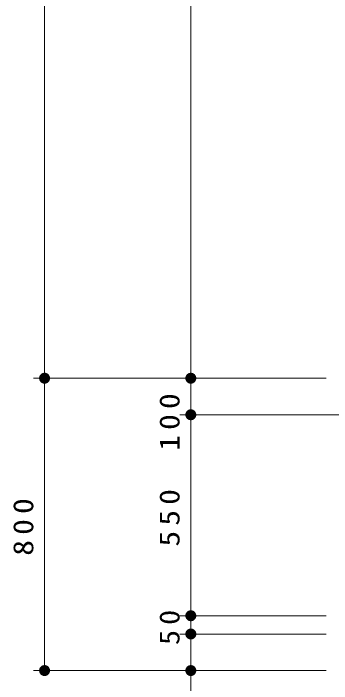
# Model space of a CAD drawing. Units: millimetres on the paper, scale 1:30. Extents: x -365 to 0, y 0 to 257.
# Drawn here: x -203.8 to -174.8, y 90.2 to 151.3 of the extents above; entities that cross this region are included whole.
import ezdxf

# ---------------------------------------------------------------- set-up
doc = ezdxf.new("R2010")
doc.units = ezdxf.units.MM
doc.layers.add('1_30', color=7, linetype='Continuous', lineweight=13)
doc.styles.add('ＭＳ ゴシック', font='')
doc.styles.get('ＭＳ ゴシック').set_extended_font_data('MS Gothic')

# ---------------------------------------------------------------- blocks, each defined once
blk = doc.blocks.new('filled_dot')
at = {"color": 0, "linetype": 'Continuous', "lineweight": -2, "const_width": 1.25}
blk.add_lwpolyline([(-0.625, 0, 1), (0.625, 0, 1)], format="xyb", close=True, dxfattribs=at)

msp = doc.modelspace()

# ---------------------------------------------------------------- linework, layer by layer
at = {"layer": '1_30'}
for p, q in [((-200.936, 118.068), (-200.936, 242.568)), ((-187.603, 115.068), (-187.603, 206.068)), ((-175.27, 118.068), (-201.936, 118.068)), ((-175.27, 118.068), (-201.936, 118.068)), ((-200.936, 91.401), (-200.936, 118.068)), ((-175.27, 118.068), (-188.603, 118.068)), ((-175.27, 118.068), (-188.603, 118.068)), ((-187.603, 111.39), (-187.603, 118.068)), ((-173.603, 114.734), (-188.603, 114.734)), ((-173.603, 114.734), (-188.603, 114.734)), ((-187.603, 96.401), (-187.603, 114.734)), ((-175.27, 96.401), (-188.603, 96.401)), ((-187.603, 94.734), (-187.603, 96.401)), ((-175.27, 94.734), (-188.603, 94.734)), ((-187.603, 83.338), (-187.603, 94.734)), ((-175.27, 91.401), (-201.936, 91.401))]:
    msp.add_line(p, q, dxfattribs=at)

# ---------------------------------------------------------------- block references
at = {"layer": '1_30', "xscale": 0.4, "yscale": 0.4}
for p, rotation in [((-200.936, 118.068), 90), ((-200.936, 118.068), 270), ((-187.603, 118.068), 270), ((-187.603, 118.068), 270), ((-187.603, 114.734), 90), ((-187.603, 114.734), 270), ((-187.603, 96.401), 90), ((-187.603, 96.401), 270), ((-187.603, 94.734), 90), ((-187.603, 94.734), 270), ((-200.936, 91.401), 90), ((-187.603, 91.401), 90)]:
    msp.add_blockref('filled_dot', p, dxfattribs=dict(at, rotation=rotation))

# ---------------------------------------------------------------- texts
at = {"layer": '1_30', "char_height": 1.833, "attachment_point": 8, "rotation": 90, "style": 'ＭＳ ゴシック'}
for s, insert in [('\\T1.33;\\W1.15;100', (-188.603, 114.306)), ('\\T1.33;\\W1.15;550', (-188.603, 105.568)), ('\\T1.33;\\W1.15;800', (-201.936, 104.734)), ('\\T1.34;\\W1.1;50', (-188.603, 95.568))]:
    msp.add_mtext(s, dxfattribs=dict(at, insert=insert))

doc.saveas('drawing.dxf')
